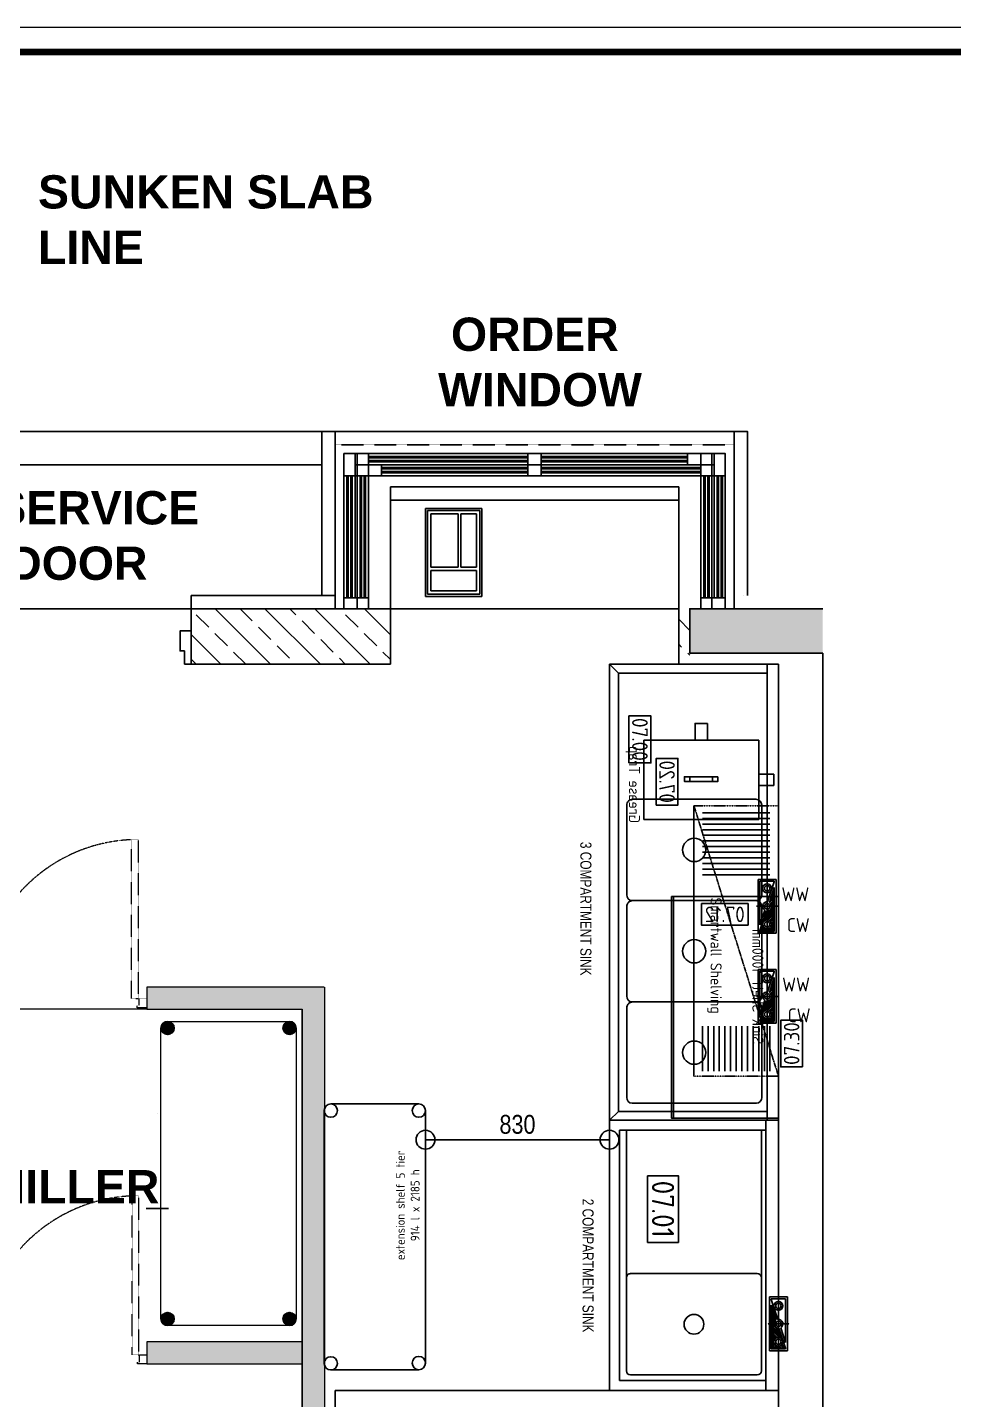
# Model space of a CAD drawing. Header units: inches. Extents: x 0 to 24647, y -6 to 17516.
# Drawn here: x 10502 to 14680, y 11325 to 17516 of the extents above; entities that cross this region are included whole.
import ezdxf
from ezdxf.enums import TextEntityAlignment as Align

# ---------------------------------------------------------------- set-up
doc = ezdxf.new("R2010")
doc.units = ezdxf.units.IN
doc.header["$MEASUREMENT"] = 0
for name, pattern in [('AUSGEZOGEN', [0]), ('GESTRICHELT', [0.75, 0.5, -0.25]), ('HIDDEN', [0.375, 0.25, -0.125]), ('MITTE', [2, 1.25, -0.25, 0.25, -0.25]), ('POWER PLAN$0$PHANTOM2', [1.25, 0.625, -0.125, 0.125, -0.125, 0.125, -0.125]), ('Xr-Site Floor Plans$0$HIDDEN', [0.375, 0.25, -0.125])]:
    doc.linetypes.add(name, pattern=pattern)
for name, color, linetype in [('210', 2, 'Continuous'), ('230', 2, 'GESTRICHELT'), ('410P', 4, 'Continuous'), ('410W', 160, 'AUSGEZOGEN'), ('a-site_Dim', 8, 'Continuous'), ('A-TITL-BORD', 6, 'Continuous'), ('BK BO', 41, 'Continuous'), ('BK EQUIP', 251, 'Continuous'), ('BK FAB', 130, 'Continuous'), ('BK ROUGGHIN', 160, 'Continuous'), ('BK ROUGHINTEXT', 6, 'Continuous'), ('dimline', 8, 'Continuous'), ('DOOR', 11, 'HIDDEN'), ('EQUIP', 1, 'Continuous'), ('Equipments', 251, 'Continuous'), ('rev-G', 3, 'Continuous'), ('Text Block', 150, 'Continuous'), ('walls', 4, 'Continuous'), ('Xr-Site Floor Plans$0$a-sb_hatch', 8, 'Continuous'), ('Xr-Site Floor Plans$0$AFP-Kerb', 2, 'Continuous'), ('Xr-Site Floor Plans$0$AFP-Wall', 7, 'Continuous'), ('Xr-Site Floor Plans$0$AFP-Window', 2, 'Continuous'), ('Xr-Site Floor Plans$0$ISLAND', 7, 'Continuous'), ('Xr-Site Floor Plans$0$Window', 6, 'Continuous'), ('Xr-Site Floor Plans$0$Xr_Site-Floor plans$0$a-site_counter', 8, 'Continuous'), ('Xr-Site Floor Plans$0$Xr_Site-Floor plans$0$a-site_road markings', 8, 'Continuous'), ('Xr-Site Floor Plans$0$Xr_Site-Floor plans$0$a-site_sb door g', 1, 'Continuous'), ('Xr-Site Floor Plans$0$Xr_Site-Floor plans$0$a-site_sb-cladding', 1, 'Continuous'), ('Xr-Site Floor Plans$0$Xr_Site-Floor plans$0$AFP-Column', 3, 'Continuous'), ('Xr-Site Floor Plans$0$Xr_Site-Floor plans$0$AFP-Doors', 1, 'Continuous'), ('Xr-Site Floor Plans$0$Xr_Site-Floor plans$0$AFP-Wall', 7, 'Continuous'), ('Xr-Site Floor Plans$0$Xr_Site-Floor plans$0$WALL', 4, 'Continuous'), ('Xr-Site Floor Plans$0$Xr_Site-Floor plans$0$Window', 11, 'Continuous')]:
    doc.layers.add(name, color=color, linetype=linetype)
doc.styles.add('ARIAL', font='arial.ttf')
doc.styles.add('ArialN', font='ARIALN.TTF')
doc.styles.add('DIM', font='GOTHIC.TTF', dxfattribs={"width": 0.8})
doc.styles.add('ISO', font='ISO8')
doc.styles.add('ISO8', font='isocp2.shx')
doc.dimstyles.new('mike 1B', dxfattribs={"dimscale": 0.85, "dimtxt": 60, "dimasz": 30, "dimexe": 50, "dimexo": 50, "dimgap": 30, "dimtad": 1, "dimdec": 0, "dimdsep": 46, "dimtxsty": 'ArialN', "dimblk": 'ORIGIN', "dimcen": 150, "dimclrt": 3, "dimazin": 0, "dimtfac": 1, "dimtdec": 0, "dimtix": 1, "dimtmove": 2, "dimatfit": 3, "dimldrblk": 'ORIGIN', "dimfxl": 1, "dimarcsym": 0})

# ---------------------------------------------------------------- blocks, each defined once
blk = doc.blocks.new('POS_G')
at = {"layer": '410P'}
blk.add_lwpolyline([(-106.1, -49.5), (-106.1, 49.5), (106.1, 49.5), (106.1, -49.5)], close=True, dxfattribs=at)
at = {"layer": '410P', "color": 3, "style": 'ISO8'}
blk.add_attdef('POS', text='', height=70.7, dxfattribs=at).set_placement((0, 0), align=Align.MIDDLE)
blk = doc.blocks.new('A$C53183CAD')
at = {"layer": 'BK ROUGGHIN'}
for p, q in [((-0.6203, 0.0195), (-0.6203, -0.0615)), ((-0.3773, 0.0195), (-0.6203, 0.0195)), ((-0.6122, 0.0114), (-0.6122, -0.0534)), ((-0.6088, 0.0114), (-0.6122, 0.0114)), ((-0.6088, 0.0114), (-0.5189, -0.0186)), ((-0.3854, 0.0114), (-0.5832, 0.0114)), ((-0.5832, 0.0114), (-0.5163, -0.0109)), ((-0.5794, 0.0114), (-0.5774, 0.0094)), ((-0.5722, 0.0114), (-0.5667, 0.0059)), ((-0.565, 0.0114), (-0.556, 0.0023)), ((-0.5579, 0.0114), (-0.5452, -0.0013)), ((-0.5507, 0.0114), (-0.5345, -0.0049)), ((-0.5436, 0.0114), (-0.5237, -0.0085)), ((-0.5364, 0.0114), (-0.5155, -0.0096)), ((-0.5292, 0.0114), (-0.5121, -0.0058)), ((-0.5221, 0.0114), (-0.5078, -0.0029)), ((-0.5149, 0.0114), (-0.5024, -0.0011)), ((-0.5078, 0.0114), (-0.4988, 0.0024)), ((-0.5006, 0.0114), (-0.4988, 0.0096)), ((-0.4988, 0.0096), (-0.4682, -0.021)), ((-0.4988, 0.0024), (-0.4953, -0.0011)), ((-0.4934, 0.0114), (-0.461, -0.021)), ((-0.4863, 0.0114), (-0.4539, -0.021)), ((-0.4791, 0.0114), (-0.4467, -0.021)), ((-0.472, 0.0114), (-0.4396, -0.021)), ((-0.4648, 0.0114), (-0.4374, -0.016)), ((-0.4576, 0.0114), (-0.4353, -0.0109)), ((-0.4505, 0.0114), (-0.4323, -0.0069)), ((-0.4433, 0.0114), (-0.4283, -0.0037)), ((-0.4362, 0.0114), (-0.4233, -0.0015)), ((-0.429, 0.0114), (-0.4168, -0.0008)), ((-0.4218, 0.0114), (-0.4056, -0.0048)), ((-0.4147, 0.0114), (-0.3854, -0.0179)), ((-0.4075, 0.0114), (-0.3854, -0.0108)), ((-0.4004, 0.0114), (-0.3854, -0.0036)), ((-0.3932, 0.0114), (-0.3854, 0.0036)), ((-0.386, 0.0114), (-0.3854, 0.0107)), ((-0.3854, -0.0534), (-0.3854, 0.0114)), ((-0.3773, -0.0615), (-0.3773, 0.0195)), ((-0.6203, -0.0615), (-0.3773, -0.0615)), ((-0.6122, -0.0534), (-0.4144, -0.0534)), ((-0.4813, -0.0312), (-0.4144, -0.0534)), ((-0.4788, -0.0175), (-0.4754, -0.021)), ((-0.4787, -0.0235), (-0.3888, -0.0534)), ((-0.4754, -0.021), (-0.47, -0.0264)), ((-0.4682, -0.021), (-0.4593, -0.0299)), ((-0.461, -0.021), (-0.4486, -0.0335)), ((-0.4539, -0.021), (-0.4378, -0.0371)), ((-0.4467, -0.021), (-0.4271, -0.0407)), ((-0.4396, -0.021), (-0.438, -0.0226)), ((-0.4194, -0.0412), (-0.4163, -0.0443)), ((-0.4128, -0.0407), (-0.4056, -0.0478)), ((-0.4077, -0.0386), (-0.3949, -0.0514)), ((-0.4036, -0.0355), (-0.3857, -0.0534)), ((-0.4016, -0.0089), (-0.3894, -0.021)), ((-0.4005, -0.0315), (-0.3854, -0.0466)), ((-0.3983, -0.0265), (-0.3854, -0.0394)), ((-0.3976, -0.0201), (-0.3966, -0.021)), ((-0.3966, -0.021), (-0.3854, -0.0322)), ((-0.3894, -0.021), (-0.3854, -0.0251)), ((-0.3888, -0.0534), (-0.3854, -0.0534))]:
    blk.add_line(p, q, dxfattribs=at)
at = {"layer": 'BK ROUGGHIN', "linetype": 'MITTE', "ltscale": 0.5}
for p, q in [((-0.4988, -0.0696), (-0.4988, 0.0276)), ((-0.6284, -0.021), (-0.3692, -0.021))]:
    blk.add_line(p, q, dxfattribs=at)
at = {"layer": 'BK ROUGGHIN'}
for centre, radius in [((-0.5798, -0.021), 0.0202), ((-0.5798, -0.021), 0.0121), ((-0.4988, -0.021), 0.0121), ((-0.4178, -0.021), 0.0202), ((-0.4178, -0.021), 0.0121)]:
    blk.add_circle(centre, radius, dxfattribs=at)
for start, end in [(173.10201, 330.02809), (353.10201, 150.02809)]:
    blk.add_arc((-0.4988, -0.021), 0.0202, start, end, dxfattribs=at)
blk = doc.blocks.new('3 Comp Sink LH DB')
at = {"layer": 'BK FAB'}
for p, q in [((2800.9, -16871.9), (4858.3, -16871.9)), ((2800.9, -16871.9), (2800.9, -17633.9)), ((4858.3, -16871.9), (4858.3, -17633.9)), ((4858.3, -16923), (2800.9, -16923)), ((2840.9, -17593.9), (2840.9, -16923)), ((3437.4, -16946.9), (3840.8, -16946.9)), ((3894.6, -16946.9), (4298, -16946.9)), ((4351.8, -16946.9), (4755.2, -16946.9)), ((4818.3, -16923), (4818.3, -17593.9)), ((3410.5, -17529.6), (3410.5, -16973.8)), ((3867.6, -16971.5), (3867.6, -17531.9)), ((3867.7, -17529.6), (3867.7, -16973.8)), ((4324.8, -16971.5), (4324.8, -17531.9)), ((4324.9, -17529.6), (4324.9, -16973.8)), ((4782, -16971.5), (4782, -17531.9)), ((3840.8, -17556.5), (3437.4, -17556.5)), ((4298, -17556.5), (3894.6, -17556.5)), ((4755.2, -17556.5), (4351.8, -17556.5)), ((2800.9, -17633.9), (2840.9, -17593.9)), ((2800.9, -17633.9), (4858.3, -17633.9)), ((2840.9, -17593.9), (4818.3, -17593.9)), ((4858.3, -17633.9), (4818.3, -17593.9))]:
    blk.add_line(p, q, dxfattribs=at)
for centre in [(3639, -17251.7), (4096.2, -17251.7), (4553.4, -17251.7)]:
    blk.add_circle(centre, 52.5, dxfattribs=at)
for centre, start, end in [((3437.4, -16973.8), 90, 180), ((3840.8, -16973.8), 4.93276, 90), ((3894.6, -16973.8), 90, 180), ((4298, -16973.8), 4.93276, 90), ((4351.8, -16973.8), 90, 180), ((4755.2, -16973.8), 4.93276, 90), ((3437.4, -17529.6), 180, 270), ((3840.8, -17529.6), 270, 355.06724), ((3894.6, -17529.6), 180, 270), ((4298, -17529.6), 270, 355.06724), ((4351.8, -17529.6), 180, 270), ((4755.2, -17529.6), 270, 355.06724)]:
    blk.add_arc(centre, 26.9, start, end, dxfattribs=at)
at = {"layer": 'BK EQUIP', "linetype": 'GESTRICHELT'}
ref = blk.add_blockref('POS_G', (3140.2, -17496.8), dxfattribs=dict(at, xscale=-1))
ref.add_attrib('POS', '07.00', dxfattribs={"color": 3, "height": 70.71, "style": 'ISO8'}).set_placement((3140.2, -17496.8), align=Align.MIDDLE)
at = {"layer": 'BK FAB', "xscale": 1000, "yscale": 1000, "zscale": 1000}
for p in [(4391.9, -16901.9), (4798.3, -16901.9)]:
    blk.add_blockref('A$C53183CAD', p, dxfattribs=at)
at = {"layer": 'BK ROUGHINTEXT', "style": 'ISO8'}
for s, p in [('WW', (3870.3, -16858)), ('CW', (4009, -16833.7)), ('WW', (4277.6, -16854.9)), ('CW', (4416.3, -16829.9))]:
    blk.add_text(s, height=62.5, rotation=90, dxfattribs=at).set_placement(p)
at = {"layer": 'Text Block', "insert": (4205.8, -17715.6), "char_height": 50, "width": 942.126, "attachment_point": 3, "style": 'DIM'}
blk.add_mtext('3 COMPARTMENT SINK', dxfattribs=at)
blk = doc.blocks.new('POS-G-A')
at = {"layer": '410P'}
blk.add_lwpolyline([(-105, -49), (-105, 49), (105, 49), (105, -49)], close=True, dxfattribs=at)
at = {"layer": '410P', "color": 3, "style": 'ISO8'}
blk.add_attdef('POS', text='', height=70, dxfattribs=at).set_placement((0, 0), align=Align.MIDDLE_CENTER)
blk = doc.blocks.new('07.30')
at = {"layer": 'BK BO', "linetype": 'POWER PLAN$0$PHANTOM2'}
for p, q in [((0, 0), (0, -381)), ((0, -381), (1219.2, 0)), ((1219.2, -381), (1219.2, 0))]:
    blk.add_line(p, q, dxfattribs=at)
at = {"layer": 'BK BO'}
for p, q in [((0, 0), (1219.2, 0)), ((22.3, -38.1), (225.5, -38.1)), ((908.3, -38.1), (908.3, -342.9)), ((933.7, -38.1), (933.7, -342.9)), ((959.1, -38.1), (959.1, -342.9)), ((984.5, -38.1), (984.5, -342.9)), ((1009.9, -38.1), (1009.9, -342.9)), ((1035.3, -38.1), (1035.3, -342.9)), ((1060.7, -38.1), (1060.7, -342.9)), ((1086.1, -38.1), (1086.1, -342.9)), ((1111.5, -38.1), (1111.5, -342.9)), ((1136.9, -38.1), (1136.9, -342.9)), ((1162.3, -38.1), (1162.3, -342.9)), ((1187.7, -38.1), (1187.7, -342.9)), ((22.3, -63.5), (225.5, -63.5)), ((22.3, -88.9), (225.5, -88.9)), ((22.3, -114.3), (225.5, -114.3)), ((22.3, -139.7), (225.5, -139.7)), ((22.3, -165.1), (225.5, -165.1)), ((22.3, -190.5), (225.5, -190.5)), ((22.3, -215.9), (225.5, -215.9)), ((22.3, -241.3), (225.5, -241.3)), ((22.3, -266.7), (225.5, -266.7)), ((22.3, -292.1), (225.5, -292.1)), ((22.3, -317.5), (225.5, -317.5)), ((22.3, -342.9), (225.5, -342.9)), ((0, -381), (1219.2, -381)), ((0, -381), (1219.2, -381))]:
    blk.add_line(p, q, dxfattribs=at)
at = {"layer": '410P', "color": 8}
ref = blk.add_blockref('POS-G-A', (146.6, -440.7), dxfattribs=dict(at, rotation=0.0040000004058284))
ref.add_attrib('POS', '07.30', dxfattribs={"color": 3, "height": 70, "rotation": 0.004, "style": 'ISO8'}).set_placement((146.6, -440.7), align=Align.MIDDLE_CENTER)
at = {"layer": 'Text Block', "style": 'ISO8'}
blk.add_text('Smartwall Shelving', height=50, rotation=179.99579, dxfattribs=at).set_placement((543.6, -74.7), align=Align.CENTER)
blk = doc.blocks.new('Grease Trap LH')
at = {"layer": 'BK FAB'}
for p, q in [((15717.6, -17417.2), (15717.6, -16899.2)), ((15717.6, -16899.2), (16075.6, -16899.2)), ((16075.6, -17417.2), (16075.6, -16899.2)), ((15717.6, -17417.2), (16075.6, -17417.2))]:
    blk.add_line(p, q, dxfattribs=at)
for points in [[(15921.7, -16831.6), (15871.6, -16831.6), (15871.6, -16899.2), (15921.7, -16899.2)], [(15910.3, -17083.5), (15889.3, -17083.5), (15889.3, -17234.2), (15910.3, -17234.2)], [(15910.3, -17083.5), (15889.3, -17083.5), (15889.3, -17107.7), (15910.3, -17107.7)], [(16150.8, -17130.6), (16075.6, -17130.6), (16075.6, -17185.8), (16150.8, -17185.8)], [(15910.3, -17209.9), (15889.3, -17209.9), (15889.3, -17234.2), (15910.3, -17234.2)]]:
    blk.add_lwpolyline(points, close=True, dxfattribs=at)
at = {"layer": 'BK EQUIP', "color": 8}
ref = blk.add_blockref('POS-G-A', (15887.9, -17312.7), dxfattribs=dict(at, rotation=0.0160000016232739))
ref.add_attrib('POS', '07.20', dxfattribs={"layer": '410P', "color": 3, "height": 70, "rotation": 0.016, "style": 'ISO8'}).set_placement((15887.9, -17312.7), align=Align.MIDDLE_CENTER)
at = {"layer": 'Text Block', "style": 'ISO8'}
blk.add_text('Grease Trap', height=50, rotation=359.99979, dxfattribs=at).set_placement((15875.3, -17485, 0), align=Align.CENTER)
blk = doc.blocks.new('07.12')
at = {"layer": 'BK FAB', "color": 4}
for p, q in [((0, 483), (0, 0)), ((1000, 483), (1000, 0)), ((0, 0), (1000, 0))]:
    blk.add_line(p, q, dxfattribs=at)
blk.add_lwpolyline([(0, 483), (1000, 483), (1000, 472.7), (0, 472.7)], close=True, dxfattribs=at)
at = {"layer": '410P', "color": 8}
ref = blk.add_blockref('POS-G-A', (80.8, 241.7), dxfattribs=dict(at, rotation=90.00800000081165))
ref.add_attrib('POS', '07.12', dxfattribs={"color": 3, "height": 70, "rotation": 90.008, "style": 'ISO8'}).set_placement((80.8, 241.7), align=Align.MIDDLE_CENTER)
at = {"layer": 'Text Block', "style": 'ISO8'}
blk.add_text('Sink Shelf 1000mm', height=50, rotation=179.99979, dxfattribs=at).set_placement((406.9, 117.8), align=Align.CENTER)
blk = doc.blocks.new('*X3')
at = {"color": 0}
for p, q in [((471.1, 974.9), (491.1, 994.9)), ((479.9, 974.9), (504.4, 999.4)), ((488.8, 974.9), (514.6, 1000.7)), ((497.6, 974.9), (518.7, 996)), ((535.2, 977.1), (572.9, 1014.9)), ((541.8, 974.9), (581.8, 1014.9)), ((550.6, 974.9), (590.6, 1014.9)), ((559.5, 974.9), (599.5, 1014.9)), ((559.8, 1010.6), (564.1, 1014.9)), ((564.1, 1014.9), (570.7, 1021.5)), ((568.3, 974.9), (608.3, 1014.9)), ((572.9, 1014.9), (583.9, 1025.9)), ((577.1, 974.9), (610.9, 1008.7)), ((581.8, 1014.9), (597.2, 1030.3)), ((586, 974.9), (613.5, 1002.4)), ((590.6, 1014.9), (610.4, 1034.7)), ((594.8, 974.9), (617.3, 997.4)), ((599.5, 1014.9), (623.7, 1039.1)), ((603.7, 974.9), (622.3, 993.5)), ((608.3, 1014.9), (610.2, 1016.8)), ((630.2, 974.9), (650.2, 994.9)), ((633.2, 1039.8), (637, 1043.5)), ((639, 974.9), (675.2, 1011)), ((641.4, 1039.1), (650.2, 1048)), ((647.6, 1036.6), (663.5, 1052.4)), ((647.9, 974.9), (675.2, 1002.2)), ((652.7, 1032.7), (674.8, 1054.9)), ((655.2, 999.9), (670.2, 1014.9)), ((656.6, 1027.8), (675.2, 1046.4)), ((659.2, 1021.6), (675.2, 1037.6)), ((660.1, 1013.7), (661.3, 1014.9)), ((661.3, 1014.9), (675.2, 1028.7)), ((670.2, 1014.9), (675.2, 1019.9)), ((435.7, 974.9), (438.1, 977.3)), ((444.6, 974.9), (451.3, 981.7)), ((453.4, 974.9), (464.6, 986.1)), ((462.2, 974.9), (477.9, 990.5)), ((506.4, 974.9), (524, 992.5)), ((515.3, 974.9), (530.7, 990.3)), ((524.1, 974.9), (535.2, 986)), ((532.9, 974.9), (535.2, 977.1)), ((535.2, 986), (539.5, 990.3)), ((612.5, 974.9), (628.4, 990.8)), ((621.3, 974.9), (636.4, 989.9)), ((656.7, 974.9), (675.2, 993.4)), ((665.5, 974.9), (675.2, 984.5)), ((674.4, 974.9), (675.2, 975.7))]:
    blk.add_line(p, q, dxfattribs=at)
blk = doc.blocks.new('2XWASSER')
at = {"layer": '410W'}
for p, q in [((-121.5, 0), (-121.5, 81)), ((-121.5, 81), (121.5, 81)), ((-113.4, 72.9), (84.4, 72.9)), ((-113.4, 8.1), (-113.4, 72.9)), ((17.5, 50.6), (84.4, 72.9)), ((20.1, 42.9), (110, 72.9)), ((110, 72.9), (113.4, 72.9)), ((113.4, 72.9), (113.4, 8.1)), ((121.5, 81), (121.5, 0)), ((121.5, 0), (-121.5, 0)), ((-110, 8.1), (-113.4, 8.1)), ((-110, 8.1), (-20.1, 38.1)), ((-84.4, 8.1), (-17.5, 30.4)), ((113.4, 8.1), (-84.4, 8.1))]:
    blk.add_line(p, q, dxfattribs=at)
at = {"layer": '410W', "linetype": 'MITTE', "ltscale": 0.5}
for p, q in [((0, 89.1), (0, -8.1)), ((-129.6, 40.5), (129.6, 40.5))]:
    blk.add_line(p, q, dxfattribs=at)
at = {"layer": '410W'}
for centre, radius in [((-81, 40.5), 20.2), ((-81, 40.5), 12.2), ((0, 40.5), 12.2), ((81, 40.5), 20.2), ((81, 40.5), 12.2)]:
    blk.add_circle(centre, radius, dxfattribs=at)
for start, end in [(29.97191, 186.89799), (209.97191, 6.89799)]:
    blk.add_arc((0, 40.5), 20.2, start, end, dxfattribs=at)
at = {"layer": '410W', "xscale": 0.81, "yscale": 0.81, "zscale": 0.81}
blk.add_blockref('*X3', (-433.5, -781.6), dxfattribs=at)
blk = doc.blocks.new('POS-A')
at = {"layer": '410P'}
blk.add_lwpolyline([(-150, -70), (-150, 70), (150, 70), (150, -70)], close=True, dxfattribs=at)
at = {"layer": '410P', "color": 3, "style": 'ISO8'}
blk.add_attdef('POS', text='', height=100, dxfattribs=at).set_placement((0, 0), align=Align.MIDDLE_CENTER)
blk.add_attdef('ARTIKELNUMMER', text='', height=50, dxfattribs=at).set_placement((0, -140), align=Align.CENTER)
blk = doc.blocks.new('LH DB')
at = {"layer": 'BK FAB', "linetype": 'Continuous'}
for p, q in [((13883.8, -16918.8), (12664.6, -16918.8)), ((13375.8, -16937.8), (12709, -16937.8)), ((13356.7, -17528.4), (13356.7, -16956.9)), ((13813.9, -16956.9), (13813.9, -17528.4)), ((13839.3, -16918.8), (13839.3, -17579.2)), ((13375.8, -17547.4), (12709, -17547.4)), ((13839.3, -17579.2), (12709, -17579.2)), ((13794.9, -17547.4), (13375.8, -17547.4)), ((13794.9, -17547.4), (13375.8, -17547.4))]:
    blk.add_line(p, q, dxfattribs=at)
at = {"layer": 'BK FAB'}
for p, q in [((12709, -17579.2), (12709, -16918.8)), ((13375.8, -16937.8), (13794.9, -16937.8))]:
    blk.add_line(p, q, dxfattribs=at)
at = {"layer": 'BK FAB', "linetype": 'Continuous'}
blk.add_lwpolyline([(12664.8, -16861.6), (12664.8, -17623.6), (13883.8, -17623.6), (13883.8, -16861.6)], close=True, dxfattribs=at)
blk.add_circle((13585.3, -17242.6), 44.5, dxfattribs=at)
at = {"layer": 'BK FAB'}
for centre, start, end in [((13375.8, -16956.9), 90, 180), ((13794.9, -16956.9), 0, 90)]:
    blk.add_arc(centre, 19.1, start, end, dxfattribs=at)
at = {"layer": 'BK FAB', "linetype": 'Continuous'}
for centre, start, end in [((13375.8, -17528.4), 180, 270), ((13794.9, -17528.4), 270, 0)]:
    blk.add_arc(centre, 19.1, start, end, dxfattribs=at)
at = {"layer": '410W'}
blk.add_blockref('2XWASSER', (13583.3, -16902.1), dxfattribs=at)
at = {"layer": 'BK EQUIP'}
ref = blk.add_blockref('POS-A', (13066, -17382.2), dxfattribs=dict(at, rotation=180))
ref.add_attrib('POS', '07.01', dxfattribs={"layer": '410P', "color": 3, "height": 100, "style": 'ISO8'}).set_placement((13066, -17382.2), align=Align.MIDDLE_CENTER)
at = {"layer": 'BK ROUGHINTEXT', "insert": (13622.2, -17695.5), "char_height": 50, "width": 942.126, "attachment_point": 3, "style": 'DIM'}
blk.add_mtext('2 COMPARTMENT SINK', dxfattribs=at)
blk = doc.blocks.new('A$C58D94D84')
at = {"lineweight": 0}
h = blk.add_hatch(dxfattribs=at)
h.set_pattern_fill('HONEY', color=8, scale=300, style=0)
h.set_pattern_definition([(0, (219839.632, 234661.594), (56.25, 32.4759525), [37.5, -75]), (120, (219839.632, 234661.594), (-56.25, 32.4759527), [37.5, -75]), (60, (219839.632, 234661.594), (1e-07, 64.9519052), [-75, 37.5])])
h.paths.add_polyline_path([(-1952.1, 4316.8), (-2752, 4316.8), (-2752.1, 873.5), (-2652.2, 873.5), (-2652.2, 2616.7), (-1952.2, 2616.7), (-1952.2, 2716.7), (-2652.2, 2716.7), (-2652.2, 4216.8), (-1952.2, 4216.8)])
h.paths.add_polyline_path([(-351.4, 873.5), (-452.2, 873.5), (-452.1, 100), (-2652.1, 100.1), (-2652.2, 873.5), (-2752.2, 873.5), (-2752.1, 0.1), (-351.4, -0.1)])
h.paths.add_polyline_path([(-351.3, 4316.8), (-1152.2, 4316.8), (-1152.2, 4216.8), (-452.1, 4216.8), (-452.2, 2716.7), (-1152.2, 2716.7), (-1152.2, 2616.7), (-1152.2, 2616.7), (-452.1, 2616.7), (-452.2, 873.5), (-351.5, 873.5)])
at = {"color": 8, "lineweight": 0}
blk.add_line((-1152.2, 4216.8), (-1952.2, 4216.8), dxfattribs=at)
at = {"layer": '210', "color": 3, "lineweight": 0}
for p, q in [((-2577.9, 4107.8), (-2619.8, 4149.8)), ((-2575.4, 4109.9), (-2617.8, 4152.3)), ((-2573.2, 4112.1), (-2615.5, 4154.5)), ((-2571.2, 4114.6), (-2613, 4156.5)), ((-2569.5, 4117.4), (-2610.3, 4158.2)), ((-2568, 4120.4), (-2607.2, 4159.7)), ((-2566.9, 4123.8), (-2603.9, 4160.8)), ((-2566.1, 4127.4), (-2600.2, 4161.6)), ((-2565.7, 4131.6), (-2596.1, 4162)), ((-2045.7, 4162), (-2595.7, 4162)), ((-2566.1, 4136.4), (-2591.3, 4161.6)), ((-2567.6, 4142.5), (-2585.2, 4160)), ((-2027.9, 4107.8), (-2069.8, 4149.8)), ((-2025.4, 4109.9), (-2067.8, 4152.3)), ((-2023.2, 4112.1), (-2065.5, 4154.5)), ((-2021.2, 4114.6), (-2063, 4156.5)), ((-2019.5, 4117.4), (-2060.3, 4158.2)), ((-2018, 4120.4), (-2057.2, 4159.7)), ((-2016.9, 4123.8), (-2053.9, 4160.8)), ((-2016.1, 4127.4), (-2050.2, 4161.6)), ((-2015.7, 4131.6), (-2046.1, 4162)), ((-2016.1, 4136.4), (-2041.3, 4161.6)), ((-2017.6, 4142.5), (-2035.2, 4160)), ((-1088.6, 4131.6), (-1058.2, 4162)), ((-1088.2, 4127.4), (-1054.1, 4161.6)), ((-1088.2, 4136.4), (-1063, 4161.6)), ((-1087.4, 4123.8), (-1050.4, 4160.8)), ((-1086.7, 4142.5), (-1069.1, 4160)), ((-1086.3, 4120.4), (-1047.1, 4159.7)), ((-1084.8, 4117.4), (-1044, 4158.2)), ((-1083.1, 4114.6), (-1041.3, 4156.5)), ((-1081.1, 4112.1), (-1038.8, 4154.5)), ((-1078.9, 4109.9), (-1036.5, 4152.3)), ((-1076.4, 4107.8), (-1034.5, 4149.8)), ((-1058.6, 4162), (-508.6, 4162)), ((-538.6, 4131.6), (-508.2, 4162)), ((-538.2, 4127.4), (-504.1, 4161.6)), ((-538.2, 4136.4), (-513, 4161.6)), ((-537.4, 4123.8), (-500.4, 4160.8)), ((-536.7, 4142.5), (-519.1, 4160)), ((-536.3, 4120.4), (-497.1, 4159.7)), ((-534.8, 4117.4), (-494, 4158.2)), ((-533.1, 4114.6), (-491.3, 4156.5)), ((-531.1, 4112.1), (-488.8, 4154.5)), ((-528.9, 4109.9), (-486.5, 4152.3)), ((-526.4, 4107.8), (-484.5, 4149.8)), ((-2594.5, 4102), (-2625.7, 4133.2)), ((-2625.7, 4132), (-2625.7, 2820)), ((-2599.1, 4102.1), (-2625.5, 4128.5)), ((-2590.4, 4102.4), (-2625.3, 4137.2)), ((-2586.8, 4103.3), (-2624.4, 4140.9)), ((-2604.9, 4103.4), (-2624.3, 4122.8)), ((-2583.6, 4104.5), (-2623.1, 4144.1)), ((-2580.6, 4106.1), (-2621.6, 4147.1)), ((-2614.6, 4108.7), (-2619, 4113)), ((-2044.5, 4102), (-2075.7, 4133.2)), ((-2049.1, 4102.1), (-2075.5, 4128.5)), ((-2040.4, 4102.4), (-2075.3, 4137.2)), ((-2036.8, 4103.3), (-2074.4, 4140.9)), ((-2054.9, 4103.4), (-2074.3, 4122.8)), ((-2033.6, 4104.5), (-2073.1, 4144.1)), ((-2030.6, 4106.1), (-2071.6, 4147.1)), ((-2064.6, 4108.7), (-2069, 4113)), ((-2015.7, 2820), (-2015.7, 4132)), ((-1088.6, 2820), (-1088.6, 4132)), ((-1073.7, 4106.1), (-1032.7, 4147.1)), ((-1070.7, 4104.5), (-1031.2, 4144.1)), ((-1067.5, 4103.3), (-1029.9, 4140.9)), ((-1063.9, 4102.4), (-1029.1, 4137.2)), ((-1059.8, 4102), (-1028.6, 4133.2)), ((-1055.2, 4102.1), (-1028.8, 4128.5)), ((-1049.4, 4103.4), (-1030, 4122.8)), ((-1039.7, 4108.7), (-1035.3, 4113)), ((-523.7, 4106.1), (-482.7, 4147.1)), ((-520.7, 4104.5), (-481.2, 4144.1)), ((-517.5, 4103.3), (-479.9, 4140.9)), ((-513.9, 4102.4), (-479.1, 4137.2)), ((-509.8, 4102), (-478.6, 4133.2)), ((-505.2, 4102.1), (-478.8, 4128.5)), ((-499.4, 4103.4), (-480, 4122.8)), ((-489.7, 4108.7), (-485.3, 4113)), ((-478.6, 4132), (-478.6, 2820)), ((-2568, 2808.4), (-2607.2, 2847.7)), ((-2566.9, 2811.8), (-2603.9, 2848.8)), ((-2566.1, 2815.4), (-2600.2, 2849.6)), ((-2565.7, 2819.6), (-2596.1, 2850)), ((-2566.1, 2824.4), (-2591.3, 2849.6)), ((-2567.6, 2830.5), (-2585.2, 2848)), ((-2018, 2808.4), (-2057.2, 2847.7)), ((-2016.9, 2811.8), (-2053.9, 2848.8)), ((-2016.1, 2815.4), (-2050.2, 2849.6)), ((-2015.7, 2819.6), (-2046.1, 2850)), ((-2016.1, 2824.4), (-2041.3, 2849.6)), ((-2017.6, 2830.5), (-2035.2, 2848)), ((-1088.6, 2819.6), (-1058.2, 2850)), ((-1088.2, 2815.4), (-1054.1, 2849.6)), ((-1088.2, 2824.4), (-1063, 2849.6)), ((-1087.4, 2811.8), (-1050.4, 2848.8)), ((-1086.7, 2830.5), (-1069.1, 2848)), ((-1086.3, 2808.4), (-1047.1, 2847.7)), ((-538.6, 2819.6), (-508.2, 2850)), ((-538.2, 2815.4), (-504.1, 2849.6)), ((-538.2, 2824.4), (-513, 2849.6)), ((-537.4, 2811.8), (-500.4, 2848.8)), ((-536.7, 2830.5), (-519.1, 2848)), ((-536.3, 2808.4), (-497.1, 2847.7)), ((-2594.5, 2790), (-2625.7, 2821.2)), ((-2599.1, 2790.1), (-2625.5, 2816.5)), ((-2590.4, 2790.4), (-2625.3, 2825.2)), ((-2586.8, 2791.3), (-2624.4, 2828.9)), ((-2604.9, 2791.4), (-2624.3, 2810.8)), ((-2583.6, 2792.5), (-2623.1, 2832.1)), ((-2580.6, 2794.1), (-2621.6, 2835.1)), ((-2577.9, 2795.8), (-2619.8, 2837.8)), ((-2614.6, 2796.7), (-2619, 2801)), ((-2575.4, 2797.9), (-2617.8, 2840.3)), ((-2573.2, 2800.1), (-2615.5, 2842.5)), ((-2571.2, 2802.6), (-2613, 2844.5)), ((-2569.5, 2805.4), (-2610.3, 2846.2)), ((-2595.7, 2790), (-2045.7, 2790)), ((-2044.5, 2790), (-2075.7, 2821.2)), ((-2049.1, 2790.1), (-2075.5, 2816.5)), ((-2040.4, 2790.4), (-2075.3, 2825.2)), ((-2036.8, 2791.3), (-2074.4, 2828.9)), ((-2054.9, 2791.4), (-2074.3, 2810.8)), ((-2033.6, 2792.5), (-2073.1, 2832.1)), ((-2030.6, 2794.1), (-2071.6, 2835.1)), ((-2027.9, 2795.8), (-2069.8, 2837.8)), ((-2064.6, 2796.7), (-2069, 2801)), ((-2025.4, 2797.9), (-2067.8, 2840.3)), ((-2023.2, 2800.1), (-2065.5, 2842.5)), ((-2021.2, 2802.6), (-2063, 2844.5)), ((-2019.5, 2805.4), (-2060.3, 2846.2)), ((-1084.8, 2805.4), (-1044, 2846.2)), ((-1083.1, 2802.6), (-1041.3, 2844.5)), ((-1081.1, 2800.1), (-1038.8, 2842.5)), ((-1078.9, 2797.9), (-1036.5, 2840.3)), ((-1076.4, 2795.8), (-1034.5, 2837.8)), ((-1073.7, 2794.1), (-1032.7, 2835.1)), ((-1070.7, 2792.5), (-1031.2, 2832.1)), ((-1067.5, 2791.3), (-1029.9, 2828.9)), ((-1063.9, 2790.4), (-1029.1, 2825.2)), ((-1059.8, 2790), (-1028.6, 2821.2)), ((-508.6, 2790), (-1058.6, 2790)), ((-1055.2, 2790.1), (-1028.8, 2816.5)), ((-1049.4, 2791.4), (-1030, 2810.8)), ((-1039.7, 2796.7), (-1035.3, 2801)), ((-534.8, 2805.4), (-494, 2846.2)), ((-533.1, 2802.6), (-491.3, 2844.5)), ((-531.1, 2800.1), (-488.8, 2842.5)), ((-528.9, 2797.9), (-486.5, 2840.3)), ((-526.4, 2795.8), (-484.5, 2837.8)), ((-523.7, 2794.1), (-482.7, 2835.1)), ((-520.7, 2792.5), (-481.2, 2832.1)), ((-517.5, 2791.3), (-479.9, 2828.9)), ((-513.9, 2790.4), (-479.1, 2825.2)), ((-509.8, 2790), (-478.6, 2821.2)), ((-505.2, 2790.1), (-478.8, 2816.5)), ((-499.4, 2791.4), (-480, 2810.8)), ((-489.7, 2796.7), (-485.3, 2801))]:
    blk.add_line(p, q, dxfattribs=at)
for centre in [(-2595.7, 4132), (-2045.7, 4132), (-1058.6, 4132), (-508.6, 4132), (-2595.7, 2820), (-2045.7, 2820), (-1058.6, 2820), (-508.6, 2820)]:
    blk.add_circle(centre, 30, dxfattribs=at)
for centre, start, end in [((-2595.7, 4132), 90, 180), ((-2045.7, 4132), 0, 90), ((-1058.6, 4132), 90, 180), ((-508.6, 4132), 0, 90), ((-2595.7, 2820), 180, 270), ((-2045.7, 2820), 270, 0), ((-1058.6, 2820), 180, 270), ((-508.6, 2820), 270, 0)]:
    blk.add_arc(centre, 30, start, end, dxfattribs=at)
at = {"layer": 'DOOR', "color": 8, "lineweight": 0}
for p, q in [((-1221, 4265.7), (-1221, 4982.3)), ((-1191.9, 4982.3), (-1191.8, 4265.7)), ((-1920.8, 4265.7), (-1954.1, 4265.7)), ((-1954.1, 4224), (-1912.5, 4224)), ((-1920.8, 4232.3), (-1920.8, 4265.7)), ((-1912.5, 4232.3), (-1920.8, 4232.3)), ((-1912.5, 4224), (-1912.5, 4232.3)), ((-1221, 4265.7), (-1191.8, 4265.7)), ((-1195.8, 4224), (-1195.8, 4232.3)), ((-1195.8, 4232.3), (-1187.5, 4232.3)), ((-1154.1, 4224), (-1195.8, 4224)), ((-1187.5, 4232.3), (-1187.5, 4265.6)), ((-1187.5, 4265.6), (-1154.1, 4265.6)), ((-1219.1, 2658.4), (-1219.1, 3375)), ((-1189.9, 3375.1), (-1189.9, 2658.4)), ((-1918.9, 2658.4), (-1952.2, 2658.4)), ((-1952.2, 2616.7), (-1910.5, 2616.7)), ((-1918.9, 2625.1), (-1918.9, 2658.4)), ((-1910.5, 2625.1), (-1918.9, 2625.1)), ((-1910.5, 2616.7), (-1910.5, 2625.1)), ((-1219.1, 2658.4), (-1189.9, 2658.4)), ((-1193.9, 2616.7), (-1193.9, 2625)), ((-1193.9, 2625), (-1185.5, 2625)), ((-1152.2, 2616.7), (-1193.9, 2616.7)), ((-1185.5, 2625), (-1185.5, 2658.4)), ((-1185.5, 2658.4), (-1152.2, 2658.3))]:
    blk.add_line(p, q, dxfattribs=at)
for centre, start_param, end_param in [((-1191.8, 4265.7), 0.000034, 1.611539), ((-1189.9, 2658.4), 0.000044, 1.611549)]:
    blk.add_ellipse(centre, major_axis=(0, 716.7), ratio=1, start_param=start_param, end_param=end_param, dxfattribs=at)
at = {"layer": 'rev-G', "color": 6, "lineweight": 20}
for p, q in [((-2752, 4316.8), (-2752.2, 0)), ((-1952.1, 4316.8), (-2752, 4316.8)), ((-1952.2, 4216.8), (-1952.1, 4316.8)), ((-351.7, 4316.8), (-1152.2, 4316.8)), ((-1152.2, 4316.8), (-1152.2, 4216.8)), ((-351.4, 4316.8), (-351.4, 0)), ((-2652.2, 4216.8), (-1952.2, 4216.8)), ((-2652.2, 2716.7), (-2652.2, 4216.8)), ((-1152.2, 4216.8), (-452.2, 4216.8)), ((-1952.2, 2716.7), (-2652.2, 2716.7)), ((-1952.2, 2616.7), (-1952.2, 2716.7)), ((-452.2, 2716.7), (-1152.2, 2716.7)), ((-1152.2, 2716.7), (-1152.2, 2616.7)), ((-2652.2, 100), (-2652.2, 2616.7)), ((-2652.2, 2616.7), (-1952.2, 2616.7)), ((-1152.2, 2616.7), (-452.2, 2616.7))]:
    blk.add_line(p, q, dxfattribs=at)
at = {"layer": 'rev-G', "color": 6, "lineweight": 25}
for points in [[(-452.2, 4216.8), (-452.2, 100)], [(-2652.2, 100), (-452.2, 100)], [(-2752.2, 0), (-351.7, 0)]]:
    blk.add_lwpolyline(points, dxfattribs=at)
at = {"layer": 'dimline', "lineweight": 0, "char_height": 150, "width": 10928, "attachment_point": 1, "style": 'ARIAL'}
for s, insert in [('\\pt21;{\\fArial|b1|i0|c0|p34;CHILLER}', (-2003.4, 3491.4)), ('\\pt21;{\\fArial|b1|i0|c0|p34;FREEZER}', (-2042.3, 2268.5))]:
    blk.add_mtext(s, dxfattribs=dict(at, insert=insert))
blk = doc.blocks.new('dfagsdg')
at = {"layer": 'EQUIP', "flags": 128}
for points in [[(-41826.1, -102121.1), (-41429.1, -102121.1)], [(-41429.1, -102121.1), (-41826.1, -102121.1)], [(-41856.1, -102151.1), (-41856.1, -103291.1)], [(-41399.1, -103291.1), (-41399.1, -102151.1)], [(-41826.1, -103321.1), (-41429.1, -103321.1)]]:
    blk.add_lwpolyline(points, dxfattribs=at)
at = {"layer": 'EQUIP'}
for centre in [(-41826.1, -102151.1), (-41429.1, -102151.1), (-41826.1, -103289.7), (-41429.1, -103291.1)]:
    blk.add_circle(centre, 30, dxfattribs=at)
at = {"layer": 'EQUIP', "style": 'ISO', "text_generation_flag": 2}
for s, p in [('extension shelf 5 tier', (-41742.8, -102578.1)), ('914 l x 2185 h', (-41809.5, -102578.1))]:
    blk.add_text(s, height=40, rotation=270, dxfattribs=at).set_placement(p, align=Align.MIDDLE)
blk = doc.blocks.new('_Origin')
at = {"layer": 'walls', "color": 0, "lineweight": -2}
blk.add_line((0, 0), (-1, 0), dxfattribs=at)
blk.add_circle((0, 0), 0.5, dxfattribs=at)
blk = doc.blocks.new('*D87')
at = {"color": 253, "lineweight": -2, "transparency": 16777216}
for p, q in [((12297.8, 12543.1), (12297.8, 12455.1)), ((13128.2, 12543.1), (13128.2, 12455.1))]:
    blk.add_line(p, q, dxfattribs=at)
at = {"color": 252, "lineweight": -2, "transparency": 16777216}
blk.add_line((13043.2, 12497.6), (12382.8, 12497.6), dxfattribs=at)
at = {"layer": 'DEFPOINTS', "color": 0, "transparency": 16777216}
for p in [(12297.8, 12585.6), (13128.2, 12585.6), (12297.8, 12497.6)]:
    blk.add_point(p, dxfattribs=at)
at = {"color": 252, "lineweight": -2, "transparency": 16777216, "xscale": 85, "yscale": 85, "zscale": 85}
for p, rotation in [((12297.8, 12497.6), 180.00212917465), ((13128.2, 12497.6), 0.0021291746500296)]:
    blk.add_blockref('_Origin', p, dxfattribs=dict(at, rotation=rotation))
at = {"color": 3, "transparency": 16777216, "insert": (12713, 12566.5), "char_height": 85, "attachment_point": 5, "rotation": 0.00213, "style": 'ArialN'}
blk.add_mtext('830', dxfattribs=at)
blk = doc.blocks.new('A$C3BB6591C')
at = {"color": 7, "linetype": 'Continuous'}
for p, q in [((0, 397), (255, 397)), ((0, 0), (0, 397)), ((10, 387), (245, 387)), ((10, 10), (10, 387)), ((25, 132), (25, 372)), ((25, 372), (95, 372)), ((95, 372), (95, 132)), ((107.5, 372), (230, 372)), ((107.5, 372), (107.5, 132)), ((230, 372), (107.5, 372)), ((230, 372), (230, 132)), ((245, 387), (245, 10)), ((255, 397), (255, 0)), ((95, 132), (25, 132)), ((107.5, 132), (230, 132)), ((25, 117), (230, 117)), ((25, 25), (25, 117)), ((230, 117), (230, 25)), ((245, 10), (10, 10)), ((230, 25), (25, 25)), ((255, 0), (0, 0))]:
    blk.add_line(p, q, dxfattribs=at)

msp = doc.modelspace()

# ---------------------------------------------------------------- hatches: boundary and pattern name
at = {"layer": 'Xr-Site Floor Plans$0$a-sb_hatch'}
h = msp.add_hatch(dxfattribs=at)
h.set_pattern_fill('ANSI33', color=256, scale=25, angle=270, style=0)
h.set_pattern_definition([(315, (-859.49, 19693.01), (112.2532, 112.2532), []), (315, (-859.49, 19580.76), (112.2532, 112.2532), [79.375, -39.6875])])
h.paths.add_polyline_path([(12140.2, 14643), (12140.2, 14893), (11240.7, 14893), (11240.7, 14643)])
h = msp.add_hatch(dxfattribs=at)
h.set_pattern_fill('ANSI33', color=256, scale=25, angle=270, style=0)
h.set_pattern_definition([(315, (-859.49, 13429.42), (112.2532, 112.2532), []), (315, (-859.49, 13317.16), (112.2532, 112.2532), [79.375, -39.6875])])
h.paths.add_polyline_path([(13490.2, 14643), (13490.2, 14893), (13440.2, 14893), (13440.2, 14643)])
at = {"layer": 'Xr-Site Floor Plans$0$Xr_Site-Floor plans$0$AFP-Column'}
msp.add_hatch(color=254, dxfattribs=at).paths.add_polyline_path([(14090.2, 14693), (14090.2, 14893), (13490.2, 14893), (13490.2, 14693)])

# ---------------------------------------------------------------- linework, layer by layer
at = {"color": 0}
for p, q in [((12140.2, 14893), (13440.2, 14893)), ((14090.2, 9043, 0), (14090.2, 14693))]:
    msp.add_line(p, q, dxfattribs=at)
at = {"layer": 'a-site_Dim'}
msp.add_line((13731.3, 14953, 0), (13731.3, 14953, 0), dxfattribs=at)
at = {"layer": 'A-TITL-BORD', "color": 1, "const_width": 30.3, "elevation": 0}
msp.add_lwpolyline([(20934, 104.4), (765.5, 104.4, -0.414214), (171.3, 698.7), (171.3, 16811, -0.414214), (765.5, 17405.2), (20934, 17405.2)], format="xyb", close=True, dxfattribs=at)
at = {"layer": 'DEFPOINTS', "linetype": 'Continuous', "lineweight": 18, "elevation": 0}
msp.add_lwpolyline([(-0.4, -6), (24647.2, -6), (24647.2, 17515.6), (-0.4, 17515.6)], close=True, dxfattribs=at)
at = {"layer": 'Xr-Site Floor Plans$0$AFP-Kerb', "color": 2}
msp.add_line((6640.5, 15693), (11830.2, 15693), dxfattribs=at)
at = {"layer": 'Xr-Site Floor Plans$0$AFP-Wall', "color": 8, "linetype": 'Xr-Site Floor Plans$0$HIDDEN'}
msp.add_lwpolyline([(11890.2, 14893), (11890.2, 15633), (13690.2, 15633), (13690.2, 14893)], dxfattribs=at)
at = {"layer": 'Xr-Site Floor Plans$0$AFP-Window', "color": 8, "linetype": 'Continuous'}
for points in [[(11830.2, 14953), (11830.2, 15693), (13750.2, 15693), (13750.2, 14953)], [(12140.2, 14893), (12140.2, 15383), (13440.2, 15383), (13440.2, 14893)]]:
    msp.add_lwpolyline(points, dxfattribs=at)
at = {"layer": 'Xr-Site Floor Plans$0$ISLAND', "color": 8, "linetype": 'Continuous'}
msp.add_line((6640.5, 15543), (11830.2, 15543), dxfattribs=at)
at = {"layer": 'Xr-Site Floor Plans$0$Window', "color": 8}
for p, q in [((12760.2, 15593, 0), (12040.2, 15593, 0)), ((12760.2, 15574, 0), (12040.2, 15574, 0)), ((12760.2, 15562, 0), (12040.2, 15562, 0)), ((12760.2, 15543, 0), (12040.2, 15543, 0)), ((13600.2, 15593, 0), (12820.2, 15593, 0)), ((13540.2, 15543, 0), (12820.2, 15543, 0)), ((11930.2, 15493, 0), (11930.2, 14943)), ((11949.2, 15493, 0), (11949.2, 14943)), ((11961.2, 15493, 0), (11961.2, 14943)), ((11980.2, 15493, 0), (11980.2, 14943)), ((11980.2, 15493, 0), (12760.2, 15493, 0)), ((13540.2, 15524, 0), (12820.2, 15524, 0)), ((13540.2, 15512, 0), (12820.2, 15512, 0)), ((13540.2, 15493, 0), (12820.2, 15493, 0)), ((13600.2, 15493, 0), (13600.2, 14943)), ((13619.2, 15493, 0), (13619.2, 14943)), ((13631.2, 15493, 0), (13631.2, 14943)), ((13650.2, 15493, 0), (13650.2, 14943))]:
    msp.add_line(p, q, dxfattribs=at)
at = {"layer": 'Xr-Site Floor Plans$0$Window'}
for p, q in [((12760.2, 15580, 0), (12040.2, 15580, 0)), ((12760.2, 15556, 0), (12040.2, 15556, 0)), ((11943.2, 15493, 0), (11943.2, 14943)), ((11967.2, 15493, 0), (11967.2, 14943)), ((13540.2, 15530, 0), (12820.2, 15530, 0)), ((13540.2, 15506, 0), (12820.2, 15506, 0)), ((13613.2, 15493, 0), (13613.2, 14943)), ((13637.2, 15493, 0), (13637.2, 14943))]:
    msp.add_line(p, q, dxfattribs=at)
for points in [[(11980.2, 15593), (11980.2, 15493), (11930.2, 15493), (11930.2, 15593)], [(11980.2, 15543), (12040.2, 15543), (12040.2, 15593), (11930.2, 15593)], [(13540.2, 15493), (13650.2, 15493), (13650.2, 15593), (13600.2, 15593), (13600.2, 15493)], [(13600.2, 15543), (13540.2, 15543), (13540.2, 15493)]]:
    msp.add_lwpolyline(points, dxfattribs=at)
for points in [[(12820.2, 15543), (12820.2, 15593), (12760.2, 15593), (12760.2, 15543)], [(12820.2, 15493), (12820.2, 15543), (12760.2, 15543), (12760.2, 15493)], [(11930.2, 14943), (11930.2, 14893), (11990.2, 14893), (11990.2, 14943)], [(13650.2, 14943), (13650.2, 14893), (13590.2, 14893), (13590.2, 14943)]]:
    msp.add_lwpolyline(points, close=True, dxfattribs=at)
at = {"layer": 'Xr-Site Floor Plans$0$Xr_Site-Floor plans$0$a-site_counter', "ltscale": 2}
for p, q in [((11088.1, 12617.6), (11088, 12617.6)), ((11038, 12187.8), (11138, 12187.8)), ((11890.8, 11366.6), (13890.2, 11366.6)), ((11890.8, 8526.9), (11890.8, 11366.6))]:
    msp.add_line(p, q, dxfattribs=at)
at = {"layer": 'Xr-Site Floor Plans$0$Xr_Site-Floor plans$0$a-site_road markings'}
msp.add_lwpolyline([(13001.9, 15593), (13001.9, 15590.6)], dxfattribs=at)
at = {"layer": 'Xr-Site Floor Plans$0$Xr_Site-Floor plans$0$a-site_sb door g', "color": 1, "linetype": 'Continuous'}
msp.add_line((10240.7, 14893), (11240.7, 14893), dxfattribs=at)
at = {"layer": 'Xr-Site Floor Plans$0$Xr_Site-Floor plans$0$a-site_sb-cladding', "color": 8}
msp.add_lwpolyline([(11890.2, 14953), (11240.7, 14953)], dxfattribs=at)
at = {"layer": 'Xr-Site Floor Plans$0$Xr_Site-Floor plans$0$AFP-Column'}
msp.add_lwpolyline([(14090.2, 14893), (13490.2, 14893), (13490.2, 14693), (14090.2, 14693)], dxfattribs=at)
at = {"layer": 'Xr-Site Floor Plans$0$Xr_Site-Floor plans$0$AFP-Doors', "linetype": 'Continuous', "lineweight": -3}
msp.add_lwpolyline([(11210.7, 14643), (11240.7, 14643), (11240.7, 14793), (11190.7, 14793), (11190.7, 14703), (11210.7, 14703)], close=True, dxfattribs=at)
at = {"layer": 'Xr-Site Floor Plans$0$Xr_Site-Floor plans$0$AFP-Wall'}
for p, q in [((12140.2, 14643), (12140.2, 15443)), ((13440.2, 14643), (13440.2, 14893)), ((13890.2, 14643), (13440.2, 14643)), ((13890.2, 3343), (13890.2, 14643))]:
    msp.add_line(p, q, dxfattribs=at)
at = {"layer": 'Xr-Site Floor Plans$0$Xr_Site-Floor plans$0$AFP-Wall', "color": 1}
for points in [[(13690.2, 14893), (13690.2, 15693), (11890.2, 15693), (11890.2, 14893)], [(13440.2, 14893), (13440.2, 15443), (12140.2, 15443)]]:
    msp.add_lwpolyline(points, dxfattribs=at)
at = {"layer": 'Xr-Site Floor Plans$0$Xr_Site-Floor plans$0$AFP-Wall'}
for points in [[(11240.7, 14953), (11240.7, 14643), (12140.2, 14643)], [(12140.2, 14893), (11240.7, 14893)]]:
    msp.add_lwpolyline(points, dxfattribs=at)
at = {"layer": 'Xr-Site Floor Plans$0$Xr_Site-Floor plans$0$WALL', "color": 3, "linetype": 'Continuous'}
msp.add_line((13890.2, 14893), (14089.9, 14893), dxfattribs=at)
at = {"layer": 'Xr-Site Floor Plans$0$Xr_Site-Floor plans$0$Window'}
for p, q in [((11990.2, 15593), (12820.2, 15593)), ((11990.2, 15593), (11990.2, 14893)), ((12040.2, 14893), (12040.2, 15593)), ((12040.2, 15543), (12820.2, 15543)), ((12760.2, 15493), (12760.2, 15593)), ((13590.2, 15593), (13480.2, 15593)), ((13540.2, 14893), (13540.2, 15593))]:
    msp.add_line(p, q, dxfattribs=at)
at = {"layer": 'Xr-Site Floor Plans$0$Xr_Site-Floor plans$0$Window', "color": 8}
for p, q in [((12820.2, 15593), (13480.2, 15593)), ((12820.2, 15574), (13480.2, 15574)), ((12820.2, 15562), (13480.2, 15562)), ((12820.2, 15543), (13480.2, 15543)), ((12009.2, 15493), (12009.2, 14943)), ((12021.2, 15493), (12021.2, 14943)), ((12100.2, 15524), (12760.2, 15524)), ((12100.2, 15512), (12760.2, 15512)), ((13540.2, 15493), (12820.2, 15493)), ((13559.2, 15493), (13559.2, 14943)), ((13571.2, 15493), (13571.2, 14943))]:
    msp.add_line(p, q, dxfattribs=at)
at = {"layer": 'Xr-Site Floor Plans$0$Xr_Site-Floor plans$0$Window', "color": 9}
for p, q in [((12820.2, 15580), (13480.2, 15580)), ((12820.2, 15556), (13480.2, 15556)), ((12003.2, 15493), (12003.2, 14943)), ((12027.2, 15493), (12027.2, 14943)), ((12100.2, 15530), (12760.2, 15530)), ((12100.2, 15506), (12760.2, 15506)), ((13553.2, 15493), (13553.2, 14943)), ((13577.2, 15493), (13577.2, 14943))]:
    msp.add_line(p, q, dxfattribs=at)
at = {"layer": 'Xr-Site Floor Plans$0$Xr_Site-Floor plans$0$Window'}
for points in [[(12820.2, 15593), (12820.2, 15493), (11990.2, 15493)], [(12100.2, 15543), (12100.2, 15493)], [(13540.2, 15543), (13480.2, 15543), (13480.2, 15593)], [(13590.2, 15593), (13590.2, 14893), (13540.2, 14893)], [(13540.2, 15493), (13590.2, 15493)], [(12040.2, 14943), (11990.2, 14943)], [(13540.2, 14943), (13590.2, 14943)]]:
    msp.add_lwpolyline(points, dxfattribs=at)

# ---------------------------------------------------------------- block references
at = {"color": 0}
msp.add_blockref('A$C58D94D84', (12193.1, 8869.4), dxfattribs=at)
at = {"xscale": -1}
for name, p, rotation in [('07.12', (13890.2, 13595.1), 90), ('dfagsdg', (-29562.1, 114778.4), 0.0021291746481911)]:
    msp.add_blockref(name, p, dxfattribs=dict(at, rotation=rotation))
at = {"layer": '230', "xscale": -1}
msp.add_blockref('A$C3BB6591C', (12552.7, 14948.8), dxfattribs=at)
at = {"layer": 'BK FAB', "color": 1, "rotation": 269.9999999999921}
msp.add_blockref('3 Comp Sink LH DB', (30762.1, 17443.9), dxfattribs=at)
at = {"layer": 'BK FAB', "color": 1, "xscale": -1, "rotation": 270}
msp.add_blockref('Grease Trap LH', (30700.4, -1775.2, -44.1), dxfattribs=at)
at = {"layer": 'BK FAB', "color": 4, "rotation": 269.9999999999921}
msp.add_blockref('LH DB', (30751.9, 25250.4), dxfattribs=at)
at = {"layer": 'Equipments', "color": 4, "rotation": 90}
msp.add_blockref('07.30', (13509.2, 12784.8), dxfattribs=at)

# ---------------------------------------------------------------- texts
at = {"layer": 'dimline', "lineweight": 0, "char_height": 150, "width": 10928, "attachment_point": 1, "style": 'ARIAL'}
for s, insert in [('\\pt21;{\\fArial|b1|i0|c0|p34;SUNKEN SLAB\\PLINE}', (10549.9, 16848.8)), ('\\pt21;{\\fArial|b1|i0|c0|p34; ORDER\\PWINDOW}', (12354.9, 16206.5)), ('\\pt21;{\\fArial|b1|i0|c0|p34;SERVICE\\P DOOR}', (10357.1, 15423.6))]:
    msp.add_mtext(s, dxfattribs=dict(at, insert=insert))

# ---------------------------------------------------------------- dimensions: what is measured, and where the dimension line sits
at = {"color": 0}
dim = msp.add_aligned_dim(p1=(13128.2, 12585.6), p2=(12297.8, 12585.6), distance=88, dimstyle='mike 1B', override={"dimtxt": 100, "dimasz": 100, "dimclrd": 252, "dimclre": 253, "dimfxl": 1.3}, dxfattribs=at)
dim.commit()
dim.dimension.update_dxf_attribs({"geometry": '*D87', "text_midpoint": (12713, 12566.5)})

doc.saveas('drawing.dxf')
